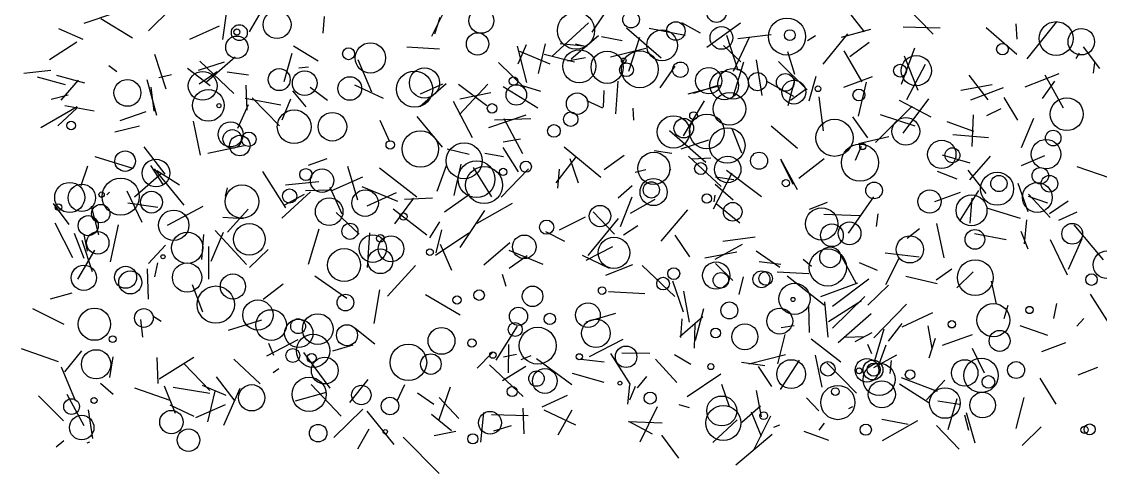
# Model space of a CAD drawing. Header units: millimetres. Extents: x -15 to 2017, y -16 to 2019.
# Drawn here: x -13 to 564, y -16 to 226 of the extents above; entities that cross this region are included whole.
import ezdxf

# ---------------------------------------------------------------- set-up
doc = ezdxf.new("R2010")
doc.units = ezdxf.units.MM

msp = doc.modelspace()

# ---------------------------------------------------------------- linework, layer by layer
at = {"color": 171}
msp.add_line((118.53, 237.84), (108.65, 220.49), dxfattribs=at)
at = {"color": 203}
for p, q in [((304.21, 238.61), (292.08, 220.37)), ((130.62, 184.5), (126.12, 173.26)), ((128.13, 126.34), (115.96, 145.74))]:
    msp.add_line(p, q, dxfattribs=at)
at = {"color": 162}
for p, q in [((66.74, 233.08), (54.6, 221.14)), ((504.31, 184.1), (494.13, 197.32)), ((317.88, 0.83), (327.26, 19.75))]:
    msp.add_line(p, q, dxfattribs=at)
at = {"color": 65}
for p, q in [((96.47, 231.58), (94.24, 216.52)), ((393.14, 152.44), (402.11, 136.11)), ((382.98, 132.11), (364.23, 146.23)), ((418.08, 129.03), (408.47, 125.35)), ((458.27, 62.47), (474.68, 70.26)), ((87.52, 28.42), (73.62, 42.8))]:
    msp.add_line(p, q, dxfattribs=at)
at = {"color": 84}
for p, q in [((213.01, 231.62), (206.2, 217.99)), ((361.27, 191.86), (343.45, 187.1)), ((190.98, 3.46), (210.39, -16.04))]:
    msp.add_line(p, q, dxfattribs=at)
at = {"color": 224}
msp.add_line((427.61, 233.75), (437.94, 220.5), dxfattribs=at)
at = {"color": 149}
for p, q in [((458.67, 235.83), (474.86, 219.37)), ((440.68, 214.77), (430.23, 207.11)), ((298.65, 146.88), (309.47, 154.39)), ((141.83, 31.61), (157.87, 14.57))]:
    msp.add_line(p, q, dxfattribs=at)
at = {"color": 235}
msp.add_line((36.44, 230.51), (20.07, 225.08), dxfattribs=at)
at = {"color": 210}
for p, q in [((46.11, 217.11), (29.09, 227.48)), ((107.19, 95.82), (90.4, 114.16)), ((191.67, 31.45), (187.59, 22.63))]:
    msp.add_line(p, q, dxfattribs=at)
at = {"color": 97}
for p, q in [((148.74, 228.74), (148.04, 219.91)), ((88.29, 97.71), (94.77, 113.14))]:
    msp.add_line(p, q, dxfattribs=at)
at = {"color": 80}
msp.add_line((207.95, 219.51), (210.91, 228.46), dxfattribs=at)
at = {"color": 33}
for p, q in [((270.65, 207.26), (290.38, 225.33)), ((7.85, 183.87), (17.09, 194.73)), ((43.6, 128.94), (59.7, 126.68)), ((460.3, 89.64), (476.94, 85.64)), ((281.6, 37.68), (298.52, 32.77)), ((255.14, 18.99), (255.69, 5.21))]:
    msp.add_line(p, q, dxfattribs=at)
at = {"color": 194}
for p, q in [((350.29, 219.75), (340.22, 225.36)), ((106.84, 191.95), (107.4, 178.67)), ((341.14, 164.76), (352.35, 183.57)), ((152.53, 135.34), (169.53, 142.82)), ((303.09, 105.3), (288.83, 98.01))]:
    msp.add_line(p, q, dxfattribs=at)
at = {"color": 67}
for p, q in [((353.65, 212.3), (371.77, 225.44)), ((314.53, 173.27), (314.27, 179.73)), ((371.28, 117.96), (358.59, 128.33)), ((6.41, 43.79), (-13.31, 50.66))]:
    msp.add_line(p, q, dxfattribs=at)
at = {"color": 22}
for p, q in [((540.67, 225.81), (525.08, 206.08)), ((82.13, 204.82), (100.31, 187.46)), ((399.97, 138.7), (393.45, 151.67)), ((537.12, 123.28), (547.21, 129.98)), ((54.58, 96.47), (63.71, 106.22))]:
    msp.add_line(p, q, dxfattribs=at)
at = {"color": 37}
for p, q in [((6.42, 222.3), (19.55, 216.56)), ((51.66, 56.99), (50.48, 66.39)), ((369.86, 12.63), (356.89, 0.54))]:
    msp.add_line(p, q, dxfattribs=at)
at = {"color": 145}
for p, q in [((92.51, 223.65), (76.6, 216.45)), ((267.08, 214.04), (263.26, 198.26)), ((39.55, 173.09), (53.39, 177.87)), ((255.24, 25.16), (237.26, 42.19))]:
    msp.add_line(p, q, dxfattribs=at)
at = {"color": 61}
for p, q in [((310.64, 222.75), (329.21, 206.69)), ((373.33, 204.25), (367.56, 185.53)), ((512.45, 190.56), (494.8, 183.87)), ((467.51, 115.07), (460.9, 109.89)), ((217.05, 92.77), (210.97, 106.61))]:
    msp.add_line(p, q, dxfattribs=at)
at = {"color": 193}
for p, q in [((322.84, 222.49), (341.99, 218.8)), ((370.22, 216.89), (388.19, 219.05)), ((542.11, 198.13), (524.03, 190.85)), ((424.56, 102.46), (433.67, 85.75)), ((340.25, 66.76), (339.62, 56.73))]:
    msp.add_line(p, q, dxfattribs=at)
at = {"color": 44}
for p, q in [((441.35, 221.88), (425.54, 217.46)), ((511.11, 179.26), (503.38, 175.55)), ((329.18, 108.46), (343.45, 125.18)), ((472.72, 45.91), (476.09, 56.4)), ((259.42, 47.04), (254, 44.74))]:
    msp.add_line(p, q, dxfattribs=at)
at = {"color": 147}
for p, q in [((478.55, 222.46), (458.74, 223.11)), ((118.71, 103.97), (108.83, 94.26))]:
    msp.add_line(p, q, dxfattribs=at)
at = {"color": 116}
for p, q in [((503.29, 222.85), (519.71, 208.67)), ((256.98, 213.51), (252.51, 203.21)), ((2.58, 184.54), (11.63, 186.71)), ((465.29, 169.99), (446.68, 176.08)), ((532.79, 8.88), (522.56, -1.05))]:
    msp.add_line(p, q, dxfattribs=at)
at = {"color": 204}
for p, q in [((519.18, 224.82), (519.61, 216.63)), ((25.94, 153.72), (45.58, 147.64))]:
    msp.add_line(p, q, dxfattribs=at)
at = {"color": 94}
msp.add_line((16.35, 214.99), (1.71, 205.57), dxfattribs=at)
at = {"color": 228}
for p, q in [((289.59, 212.62), (275.06, 214.2)), ((451.1, 164.38), (434.9, 160.53)), ((14.91, 112.75), (20.08, 99.35))]:
    msp.add_line(p, q, dxfattribs=at)
at = {"color": 152}
for p, q in [((295.58, 218.45), (281.05, 205.87)), ((279.08, 204.99), (288.7, 206.81)), ((207.46, 20.84), (198.78, 27.02)), ((311.7, 11.91), (324.41, 5.18))]:
    msp.add_line(p, q, dxfattribs=at)
at = {"color": 161}
msp.add_line((283.35, 214.06), (289.26, 212.71), dxfattribs=at)
at = {"color": 95}
for p, q in [((308.27, 215.74), (297.32, 217.93)), ((477.37, 22.94), (488.98, 21.06))]:
    msp.add_line(p, q, dxfattribs=at)
at = {"color": 252}
for p, q in [((311.94, 199.55), (317.73, 217.64)), ((134.66, 55.5), (117.83, 46.74))]:
    msp.add_line(p, q, dxfattribs=at)
at = {"color": 181}
msp.add_line((364.24, 218.85), (370.32, 199.98), dxfattribs=at)
at = {"color": 169}
for p, q in [((376.29, 217.5), (367.77, 199.35)), ((145.9, 114.81), (140.13, 95.86)), ((247.49, 37.91), (247.6, 53.08))]:
    msp.add_line(p, q, dxfattribs=at)
at = {"color": 129}
for p, q in [((407.6, 215.84), (411.84, 218.67)), ((141.2, 190.95), (150.46, 183.96)), ((259.33, 173.91), (240.02, 173.14)), ((158.32, 122.81), (151.91, 137.19))]:
    msp.add_line(p, q, dxfattribs=at)
at = {"color": 85}
msp.add_line((429, 219.42), (415.78, 203.25), dxfattribs=at)
at = {"color": 27}
msp.add_line((57.85, 208.53), (63.86, 190), dxfattribs=at)
at = {"color": 137}
for p, q in [((131.34, 208.9), (127.1, 193.72)), ((405.53, 6.66), (418.75, 1.81))]:
    msp.add_line(p, q, dxfattribs=at)
at = {"color": 231}
msp.add_line((132.31, 213.03), (145.44, 204.97), dxfattribs=at)
at = {"color": 195}
for p, q in [((193.08, 212.44), (210.45, 211.5)), ((438.21, 78.79), (421, 61.73)), ((502.43, 37.68), (495.9, 50.81))]:
    msp.add_line(p, q, dxfattribs=at)
at = {"color": 143}
msp.add_line((257.33, 193.36), (252.25, 212.83), dxfattribs=at)
at = {"color": 101}
for p, q in [((253.29, 210.27), (269.55, 203.4)), ((551.81, 148.46), (569.4, 142.36)), ((449.16, 102.19), (467.42, 99.95)), ((447.47, 13.03), (461.56, 10.4))]:
    msp.add_line(p, q, dxfattribs=at)
at = {"color": 135}
for p, q in [((282.83, 204.35), (266.62, 208.35)), ((214.03, 192.63), (199.99, 180.31))]:
    msp.add_line(p, q, dxfattribs=at)
at = {"color": 178}
for p, q in [((302.1, 207.14), (320.97, 211.83)), ((313.51, 131.99), (307.2, 116.07))]:
    msp.add_line(p, q, dxfattribs=at)
at = {"color": 187}
for p, q in [((371.88, 204.55), (362.64, 213.15)), ((55.95, 190.98), (57.57, 178.1))]:
    msp.add_line(p, q, dxfattribs=at)
at = {"color": 21}
for p, q in [((400.88, 197.62), (397.09, 209.85)), ((238.54, 132.15), (228.75, 147.95))]:
    msp.add_line(p, q, dxfattribs=at)
at = {"color": 105}
msp.add_line((436.94, 193.71), (427.2, 210.44), dxfattribs=at)
at = {"color": 168}
for p, q in [((464.82, 211.77), (457.75, 192.37)), ((385.63, 194.05), (400.08, 186.04)), ((400.42, 63.12), (393.53, 61.89))]:
    msp.add_line(p, q, dxfattribs=at)
at = {"color": 170}
for p, q in [((553.05, 209.16), (551.22, 206.32)), ((164.96, 192.24), (180.26, 184.98)), ((178.39, 82.29), (175.28, 64.25)), ((533.03, 49.31), (545.95, 54.1)), ((393.1, 28.95), (403.3, 44.61)), ((311.72, 11.8), (329.75, 11.1)), ((172.7, 7.76), (166.51, -3.02))]:
    msp.add_line(p, q, dxfattribs=at)
at = {"color": 175}
msp.add_line((564.09, 200.92), (555.47, 212.51), dxfattribs=at)
at = {"color": 2}
msp.add_line((37.72, 199.18), (33.36, 202.39), dxfattribs=at)
at = {"color": 200}
for p, q in [((81.4, 199.94), (95.29, 204.43)), ((436.24, 159.13), (433.11, 151.67)), ((424.03, 54.08), (441.69, 69.61))]:
    msp.add_line(p, q, dxfattribs=at)
at = {"color": 69}
for p, q in [((101.02, 207), (85.68, 193.5)), ((105.47, 120.44), (94.43, 121.12)), ((121.41, 38.04), (124.47, 40.17))]:
    msp.add_line(p, q, dxfattribs=at)
at = {"color": 42}
msp.add_line((174.34, 188.23), (166.88, 205.59), dxfattribs=at)
at = {"color": 213}
for p, q in [((256.27, 190.3), (242.03, 204.04)), ((226.37, 154.9), (214.53, 157.72)), ((299.59, 90.16), (314.02, 95.95))]:
    msp.add_line(p, q, dxfattribs=at)
at = {"color": 245}
for p, q in [((336.58, 202.24), (328.52, 190.53)), ((533.36, 184.77), (540.03, 194.03)), ((494.72, 150.12), (479.82, 154.39))]:
    msp.add_line(p, q, dxfattribs=at)
at = {"color": 63}
for p, q in [((383.3, 186.49), (380.34, 205.59)), ((55.8, 149), (62.28, 138.75))]:
    msp.add_line(p, q, dxfattribs=at)
at = {"color": 253}
for p, q in [((392.06, 204.71), (407.35, 189.5)), ((102.53, 168.89), (108.23, 181.55))]:
    msp.add_line(p, q, dxfattribs=at)
at = {"color": 114}
for p, q in [((466.88, 189.08), (459.59, 207.58)), ((255.19, 155.11), (245.11, 173.88)), ((178.58, 173.3), (183.76, 161.88)), ((4.53, 118.22), (13.9, 99.67)), ((380.08, 28.44), (382.82, 14.3))]:
    msp.add_line(p, q, dxfattribs=at)
at = {"color": 102}
for p, q in [((470.67, 202.99), (460.57, 184.1)), ((133.38, 22.81), (149.9, 27.53))]:
    msp.add_line(p, q, dxfattribs=at)
at = {"color": 23}
for p, q in [((560.67, 198.36), (561.45, 204.07)), ((16.73, 88.03), (25.96, 103.52))]:
    msp.add_line(p, q, dxfattribs=at)
at = {"color": 157}
for p, q in [((2.41, 199.8), (-12.15, 198.18)), ((83.26, 98.53), (84.36, 111.94)), ((252.11, 62.87), (240.69, 44.69)), ((35.74, 26.29), (29.04, 32.09))]:
    msp.add_line(p, q, dxfattribs=at)
at = {"color": 151}
msp.add_line((20.54, 193.01), (5.5, 197.08), dxfattribs=at)
at = {"color": 45}
msp.add_line((60.19, 196.08), (66.93, 197.72), dxfattribs=at)
at = {"color": 218}
for p, q in [((75.59, 201.04), (87.61, 191.86)), ((32.32, 133.26), (33.82, 134.65))]:
    msp.add_line(p, q, dxfattribs=at)
at = {"color": 121}
for p, q in [((81.74, 192.74), (91.5, 199.34)), ((35.64, 46.37), (33.77, 35.35)), ((60.32, 34.68), (78.85, 46.27))]:
    msp.add_line(p, q, dxfattribs=at)
at = {"color": 32}
for p, q in [((96.82, 199.15), (108.17, 197.53)), ((141.42, 134.74), (126.13, 120.8)), ((309.03, 111.75), (316.71, 116.85)), ((59.48, 96.84), (57.82, 89.36)), ((396.75, 89.75), (416.51, 74.35))]:
    msp.add_line(p, q, dxfattribs=at)
at = {"color": 164}
for p, q in [((140.42, 201.68), (135.21, 201.07)), ((234.29, 95.74), (248.09, 107.61)), ((69.13, 16.06), (63.16, 30.78))]:
    msp.add_line(p, q, dxfattribs=at)
at = {"color": 239}
for p, q in [((408.44, 183.52), (412.15, 196.77)), ((2.2, 77.55), (13.74, 80.74)), ((162.45, 21.9), (172.3, 34.32))]:
    msp.add_line(p, q, dxfattribs=at)
at = {"color": 179}
for p, q in [((427.09, 190.96), (442.3, 196.67)), ((3.69, 128.56), (12.08, 117.33))]:
    msp.add_line(p, q, dxfattribs=at)
at = {"color": 100}
for p, q in [((544.62, 179.73), (534.89, 197.41)), ((333.87, 146.03), (334.47, 147.2))]:
    msp.add_line(p, q, dxfattribs=at)
at = {"color": 78}
msp.add_line((10.18, 192.08), (-4.87, 196.2), dxfattribs=at)
at = {"color": 71}
for p, q in [((53.8, 195.02), (58.89, 175.88)), ((288.59, 121.23), (274.51, 114.28)), ((165.34, 61.72), (175.78, 53.41))]:
    msp.add_line(p, q, dxfattribs=at)
at = {"color": 146}
for p, q in [((200.33, 187.42), (212.23, 192.62)), ((286.95, 100.83), (301.33, 94))]:
    msp.add_line(p, q, dxfattribs=at)
at = {"color": 185}
for p, q in [((235.9, 180.96), (220.72, 192.25)), ((320.92, 146.62), (315.24, 145.13)), ((128.05, 138.64), (145.93, 140.31)), ((9.24, 1.38), (5.13, -1.93))]:
    msp.add_line(p, q, dxfattribs=at)
at = {"color": 242}
msp.add_line((221.3, 176.3), (236.41, 192.48), dxfattribs=at)
at = {"color": 225}
for p, q in [((263.25, 179.73), (244.6, 191)), ((338.67, 20.88), (344.19, 19.29))]:
    msp.add_line(p, q, dxfattribs=at)
at = {"color": 11}
for p, q in [((254.84, 191.78), (264.57, 188.71)), ((171.91, 94.29), (173.14, 112.93))]:
    msp.add_line(p, q, dxfattribs=at)
at = {"color": 221}
for p, q in [((304.87, 176.57), (306.21, 194.12)), ((210.48, 118.75), (205.09, 110.27))]:
    msp.add_line(p, q, dxfattribs=at)
at = {"color": 66}
for p, q in [((359.04, 191.7), (346.59, 187.58)), ((481.04, 33.99), (471.37, 23.4))]:
    msp.add_line(p, q, dxfattribs=at)
at = {"color": 104}
msp.add_line((397.24, 181.08), (401.16, 196.16), dxfattribs=at)
at = {"color": 62}
for p, q in [((434.91, 175.36), (439.17, 193.52)), ((339.97, 157.94), (354.8, 162.73)), ((493.42, 146.45), (503.14, 133.9))]:
    msp.add_line(p, q, dxfattribs=at)
at = {"color": 46}
for p, q in [((489.66, 189.34), (506.4, 192.38)), ((24.58, 91.96), (19.14, 108.77)), ((539.42, 66.89), (541.14, 74.92))]:
    msp.add_line(p, q, dxfattribs=at)
at = {"color": 216}
for p, q in [((106.42, 185.02), (125.53, 181.5)), ((57.68, 147.21), (73.52, 127.67)), ((381.74, 97.52), (393.38, 96.06))]:
    msp.add_line(p, q, dxfattribs=at)
at = {"color": 30}
for p, q in [((124.86, 170.15), (110.18, 185.22)), ((528.66, 174.12), (521.93, 158.37)), ((182.74, 78.88), (197.67, 95.42)), ((418.58, 56.91), (416.81, 75.94))]:
    msp.add_line(p, q, dxfattribs=at)
at = {"color": 186}
for p, q in [((131.82, 189.01), (138.96, 180.38)), ((244.33, 158.55), (252.7, 145.51)), ((312.77, 123.4), (325.91, 130.86)), ((555.53, 66.99), (551.89, 62.93))]:
    msp.add_line(p, q, dxfattribs=at)
at = {"color": 118}
for p, q in [((237.93, 187.85), (221.4, 184.43)), ((308.23, 48.57), (323.12, 48.47))]:
    msp.add_line(p, q, dxfattribs=at)
at = {"color": 26}
for p, q in [((298.29, 180.17), (298.76, 189.11)), ((87.02, 87.95), (86.97, 105.5)), ((9.05, 12.21), (-4.28, 25.53)), ((466.45, 12.1), (447.6, 1.49))]:
    msp.add_line(p, q, dxfattribs=at)
at = {"color": 120}
for p, q in [((398.48, 183.94), (406.8, 190.02)), ((281.37, 31.43), (262.46, 45.41)), ((387.7, 14.6), (378.58, -3.51)), ((248.84, 9.45), (239.36, 6.61))]:
    msp.add_line(p, q, dxfattribs=at)
at = {"color": 134}
for p, q in [((416.06, 167.49), (413.86, 185.76)), ((445.13, 92.66), (435.43, 96.86))]:
    msp.add_line(p, q, dxfattribs=at)
at = {"color": 6}
for p, q in [((520.18, 173.17), (512.88, 185.31)), ((476.42, 87.71), (484.81, 93.59))]:
    msp.add_line(p, q, dxfattribs=at)
at = {"color": 108}
for p, q in [((16.41, 180.39), (-3, 169.08)), ((357.54, 129.55), (358.21, 133.01)), ((440.48, 88.03), (420.96, 73.34))]:
    msp.add_line(p, q, dxfattribs=at)
at = {"color": 41}
for p, q in [((16.23, 179.7), (6.02, 170.2)), ((226.65, 133.38), (213.15, 123.91))]:
    msp.add_line(p, q, dxfattribs=at)
at = {"color": 127}
for p, q in [((25.5, 178.01), (9.92, 180.97)), ((296.92, 142.48), (277.35, 158.75)), ((244.75, 153.61), (234.76, 155.35)), ((408.61, 59.45), (408.3, 73.83)), ((256.72, 41.2), (244.23, 33.66))]:
    msp.add_line(p, q, dxfattribs=at)
at = {"color": 126}
msp.add_line((228.15, 163.83), (217.98, 183.27), dxfattribs=at)
at = {"color": 36}
msp.add_line((289.31, 183.8), (297.82, 179.92), dxfattribs=at)
at = {"color": 55}
for p, q in [((444.07, 161.24), (463.57, 180.8)), ((537.59, 109.31), (546.61, 90.4)), ((434.42, 85.97), (414.6, 78.6)), ((458.1, 64.2), (450.71, 54.91))]:
    msp.add_line(p, q, dxfattribs=at)
at = {"color": 189}
for p, q in [((473.89, 174.77), (456.91, 183.7)), ((127.3, 127.65), (138.29, 133.65))]:
    msp.add_line(p, q, dxfattribs=at)
at = {"color": 238}
msp.add_line((458.82, 166.21), (472.5, 184.61), dxfattribs=at)
at = {"color": 5}
msp.add_line((198.45, 175.24), (211.94, 158.83), dxfattribs=at)
at = {"color": 51}
for p, q in [((236.98, 169.3), (256.96, 176.13)), ((115.26, 66.14), (97.28, 60.56)), ((22.36, 18.1), (24.71, 2.67))]:
    msp.add_line(p, q, dxfattribs=at)
at = {"color": 160}
msp.add_line((431.7, 175.08), (439.64, 163.76), dxfattribs=at)
at = {"color": 136}
for p, q in [((496.36, 176.15), (495.59, 159.13)), ((312.74, 31.68), (302.3, 48.17))]:
    msp.add_line(p, q, dxfattribs=at)
at = {"color": 222}
for p, q in [((49.78, 170.08), (36.71, 166.8)), ((357.28, 125.68), (367.17, 145.08)), ((341.22, 70.31), (335.49, 86.92)), ((433.09, 54.69), (442.12, 59.55)), ((455.19, 47.33), (442.92, 40.46)), ((59.11, 46.08), (59.58, 32.17)), ((90.2, 27.98), (86.34, 11.68)), ((377.39, 17.04), (382.71, 3.97))]:
    msp.add_line(p, q, dxfattribs=at)
at = {"color": 88}
for p, q in [((78.55, 172.71), (82.33, 154.4)), ((273.02, 139.62), (283.92, 153.8)), ((372.52, 106.59), (358.02, 98.6))]:
    msp.add_line(p, q, dxfattribs=at)
at = {"color": 12}
msp.add_line((333.65, 167.68), (353.21, 150.73), dxfattribs=at)
at = {"color": 77}
for p, q in [((372.34, 155.51), (367.2, 168.52)), ((388.17, 170.16), (402.2, 158.29))]:
    msp.add_line(p, q, dxfattribs=at)
at = {"color": 4}
for p, q in [((496.69, 167.19), (482.39, 172.29)), ((211.62, 114.47), (208.48, 102.09)), ((101.16, 22.62), (90.99, 35.77)), ((207.66, 4.26), (219.16, 6.6)), ((476.58, 9.58), (488.79, -3.12))]:
    msp.add_line(p, q, dxfattribs=at)
at = {"color": 215}
for p, q in [((253.82, 163.04), (244.51, 161.41)), ((373.17, 89.23), (370.76, 79.77))]:
    msp.add_line(p, q, dxfattribs=at)
at = {"color": 244}
for p, q in [((504.54, 163.81), (485.32, 165.39)), ((522.14, 148.87), (534.59, 154.33)), ((42.98, 135.39), (51.08, 118.49)), ((96.34, 25.7), (83.55, 31.13))]:
    msp.add_line(p, q, dxfattribs=at)
at = {"color": 217}
for p, q in [((52.17, 158.95), (63.36, 144.31)), ((298.61, 43.53), (286.18, 45.06))]:
    msp.add_line(p, q, dxfattribs=at)
at = {"color": 73}
for p, q in [((105.96, 159.47), (86.39, 155.36)), ((79.13, 14.54), (66.22, 20.62))]:
    msp.add_line(p, q, dxfattribs=at)
at = {"color": 243}
msp.add_line((334.95, 155.38), (325.44, 156.71), dxfattribs=at)
at = {"color": 158}
for p, q in [((150.12, 152.51), (140.12, 148.86)), ((554.53, 109.63), (547.24, 93.24))]:
    msp.add_line(p, q, dxfattribs=at)
at = {"color": 115}
msp.add_line((280.27, 152.74), (284.84, 139.73), dxfattribs=at)
at = {"color": 153}
for p, q in [((343.82, 153.93), (361.42, 137.72)), ((15.57, 22.94), (8.02, 40.85))]:
    msp.add_line(p, q, dxfattribs=at)
at = {"color": 234}
for p, q in [((345.79, 152.54), (355.76, 152.99)), ((391.67, 42.66), (395.68, 58.32)), ((118.93, 53.74), (121.63, 47.39))]:
    msp.add_line(p, q, dxfattribs=at)
at = {"color": 106}
for p, q in [((402.96, 142.17), (416.46, 152.65)), ((526.01, 133.64), (537.61, 121.06))]:
    msp.add_line(p, q, dxfattribs=at)
at = {"color": 57}
for p, q in [((505.4, 153.86), (494.31, 141.22)), ((391.42, 91.93), (408.31, 90.99)), ((361.47, 31.79), (365.66, 19.75))]:
    msp.add_line(p, q, dxfattribs=at)
at = {"color": 154}
msp.add_line((18.67, 138.25), (22.19, 148.74), dxfattribs=at)
at = {"color": 29}
for p, q in [((61.63, 144.62), (47.13, 132.02)), ((380.11, 103.24), (392.77, 94.43))]:
    msp.add_line(p, q, dxfattribs=at)
at = {"color": 20}
msp.add_line((71.32, 138.39), (59.05, 146.11), dxfattribs=at)
at = {"color": 112}
for p, q in [((161.32, 148.54), (166.61, 130.51)), ((445.31, 123.07), (444.33, 116.2))]:
    msp.add_line(p, q, dxfattribs=at)
at = {"color": 230}
msp.add_line((178.36, 147.71), (198.31, 132.22), dxfattribs=at)
at = {"color": 206}
for p, q in [((214.1, 148.83), (209.03, 134.99)), ((22.01, 103.1), (20.26, 111.94))]:
    msp.add_line(p, q, dxfattribs=at)
at = {"color": 7}
for p, q in [((218.44, 132.92), (222.12, 149.73)), ((442.86, 132.08), (429.42, 112.67)), ((66.21, 23.06), (47.31, 29.65)), ((87.5, 26.76), (67.82, 29.94)), ((169.5, 18.36), (153.86, 3.22))]:
    msp.add_line(p, q, dxfattribs=at)
at = {"color": 144}
msp.add_line((258.25, 147.23), (243.48, 131.99), dxfattribs=at)
at = {"color": 83}
msp.add_line((274.65, 146.97), (273.62, 136.78), dxfattribs=at)
at = {"color": 128}
msp.add_line((477.07, 145.88), (487.49, 141.73), dxfattribs=at)
at = {"color": 70}
for p, q in [((367.78, 130.33), (358.06, 138.69)), ((521.31, 63.22), (536.16, 58.07))]:
    msp.add_line(p, q, dxfattribs=at)
at = {"color": 138}
msp.add_line((358.3, 142.91), (368.11, 141.42), dxfattribs=at)
at = {"color": 119}
for p, q in [((525.73, 124.2), (520.45, 139.31)), ((143.7, 89.81), (160.95, 77.84))]:
    msp.add_line(p, q, dxfattribs=at)
at = {"color": 72}
for p, q in [((95.83, 132.44), (96.94, 136.93)), ((495.71, 58.26), (479.68, 52.43))]:
    msp.add_line(p, q, dxfattribs=at)
at = {"color": 113}
for p, q in [((152.04, 135.7), (138.79, 135.29)), ((496.99, 112.46), (514.02, 109.35)), ((126.78, 85.3), (116.11, 77.06))]:
    msp.add_line(p, q, dxfattribs=at)
at = {"color": 48}
for p, q in [((188.27, 129.7), (169.03, 137.5)), ((191.77, 130.97), (206.8, 131.69)), ((103.56, 29.55), (94.84, 9.68))]:
    msp.add_line(p, q, dxfattribs=at)
at = {"color": 60}
for p, q in [((171.78, 127.36), (187.47, 134.43)), ((495.65, 131.38), (494.55, 118.03)), ((336.38, 47.59), (345.06, 42.42))]:
    msp.add_line(p, q, dxfattribs=at)
at = {"color": 91}
for p, q in [((306.13, 131.55), (313.75, 138.17)), ((425.36, 43.56), (409.54, 55.93))]:
    msp.add_line(p, q, dxfattribs=at)
at = {"color": 167}
msp.add_line((489.36, 134.47), (475.52, 129.44), dxfattribs=at)
at = {"color": 1}
msp.add_line((499.08, 135.59), (489.35, 119.91), dxfattribs=at)
at = {"color": 249}
msp.add_line((27.98, 111.75), (24.22, 127.15), dxfattribs=at)
at = {"color": 180}
msp.add_line((186.57, 117.75), (196.72, 131.35), dxfattribs=at)
at = {"color": 125}
msp.add_line((249.36, 128.52), (230.55, 117.92), dxfattribs=at)
at = {"color": 110}
for p, q in [((525.74, 132.49), (536.14, 128.89)), ((351.86, 72.15), (347.39, 55.11))]:
    msp.add_line(p, q, dxfattribs=at)
at = {"color": 50}
msp.add_line((83.79, 127.05), (64.59, 116.85), dxfattribs=at)
at = {"color": 207}
for p, q in [((107.95, 125.54), (96.89, 113.14)), ((415.39, 30.09), (411.9, 47.4)), ((100.38, 45.26), (114.38, 31.98))]:
    msp.add_line(p, q, dxfattribs=at)
at = {"color": 56}
for p, q in [((155.25, 123.73), (167.47, 112.08)), ((244.08, 90.67), (245.94, 84.21)), ((20.19, 9.41), (11.06, 26.3))]:
    msp.add_line(p, q, dxfattribs=at)
at = {"color": 103}
msp.add_line((203.66, 111.58), (185.74, 125.58), dxfattribs=at)
at = {"color": 34}
for p, q in [((221.63, 105.06), (234.75, 124.85)), ((443.66, 44.54), (448.66, 61.45)), ((491.73, 15.38), (493.78, 7.1))]:
    msp.add_line(p, q, dxfattribs=at)
at = {"color": 139}
for p, q in [((292.86, 124.07), (304.23, 112.23)), ((257.51, 100.49), (247.84, 93.8))]:
    msp.add_line(p, q, dxfattribs=at)
at = {"color": 64}
msp.add_line((435.61, 121.92), (416.33, 122.68), dxfattribs=at)
at = {"color": 251}
msp.add_line((521.63, 120.53), (503.57, 126.09), dxfattribs=at)
at = {"color": 209}
for p, q in [((551.76, 124.02), (542.06, 119.51)), ((476.59, 117.85), (480.52, 99.44)), ((220.89, 13.39), (210.3, 24.64))]:
    msp.add_line(p, q, dxfattribs=at)
at = {"color": 220}
for p, q in [((34.38, 97.4), (38.61, 117.15)), ((376.22, 42.67), (395.78, 47.76)), ((232.62, 0.64), (234.33, 16.52))]:
    msp.add_line(p, q, dxfattribs=at)
at = {"color": 14}
msp.add_line((290.12, 100.79), (306.3, 120.59), dxfattribs=at)
at = {"color": 226}
for p, q in [((523.78, 106.97), (525.04, 119.75)), ((210.4, 12.83), (216.39, 30.31))]:
    msp.add_line(p, q, dxfattribs=at)
at = {"color": 8}
msp.add_line((550.27, 117.21), (565.96, 98.41), dxfattribs=at)
at = {"color": 247}
msp.add_line((208.28, 100.84), (226.13, 112.8), dxfattribs=at)
at = {"color": 122}
for p, q in [((277.69, 108.28), (267.37, 113.44)), ((54.66, 77.34), (54.15, 93.58))]:
    msp.add_line(p, q, dxfattribs=at)
at = {"color": 117}
msp.add_line((344.5, 99.92), (336.79, 111.66), dxfattribs=at)
at = {"color": 18}
msp.add_line((379.62, 110.57), (362.25, 108.14), dxfattribs=at)
at = {"color": 192}
for p, q in [((521.88, 113.79), (525.5, 104.33)), ((238.33, 15.5), (257.94, 14.91)), ((21.9, 0.32), (23.22, 0.81))]:
    msp.add_line(p, q, dxfattribs=at)
at = {"color": 99}
msp.add_line((265.99, 95.9), (247.73, 103.38), dxfattribs=at)
at = {"color": 232}
msp.add_line((369.67, 102.58), (352.59, 99.31), dxfattribs=at)
at = {"color": 240}
for p, q in [((405.19, 98.74), (409.69, 94.98)), ((532.03, 34.93), (540.56, 21.02))]:
    msp.add_line(p, q, dxfattribs=at)
at = {"color": 25}
for p, q in [((456.63, 99.4), (449.3, 84.99)), ((449.53, 52.6), (445.96, 42.79)), ((316.59, 29.82), (321.5, 35.9))]:
    msp.add_line(p, q, dxfattribs=at)
at = {"color": 188}
for p, q in [((319.12, 95.39), (336.49, 78.75)), ((460.65, 74.6), (443.1, 56.61)), ((472.09, 63.05), (474.1, 50.93)), ((326.17, 45.24), (337.61, 32.65)), ((431.63, 19.73), (429.61, 18.55))]:
    msp.add_line(p, q, dxfattribs=at)
at = {"color": 132}
msp.add_line((358.29, 96.48), (367.63, 87.32), dxfattribs=at)
at = {"color": 130}
for p, q in [((496.33, 92.04), (487.61, 83.46)), ((312.42, 23.32), (315.46, 30.7))]:
    msp.add_line(p, q, dxfattribs=at)
at = {"color": 208}
msp.add_line((508.8, 74.56), (506.19, 86.9), dxfattribs=at)
at = {"color": 202}
for p, q in [((78.01, 85.14), (83.53, 70.51)), ((304.73, 69.68), (288.78, 64.99)), ((552.58, 36.75), (563.03, 40.92))]:
    msp.add_line(p, q, dxfattribs=at)
at = {"color": 198}
for p, q in [((320.53, 80.13), (301.04, 81.26)), ((152.02, 29.71), (137.81, 48.79))]:
    msp.add_line(p, q, dxfattribs=at)
at = {"color": 176}
msp.add_line((341.26, 81.59), (344.2, 64.94), dxfattribs=at)
at = {"color": 40}
for p, q in [((451.04, 84.79), (439.8, 74.1)), ((482.88, 7.41), (487.72, 24.15))]:
    msp.add_line(p, q, dxfattribs=at)
at = {"color": 211}
msp.add_line((203.05, 79.74), (221.54, 68.89), dxfattribs=at)
at = {"color": 15}
msp.add_line((418.74, 65.39), (436.58, 76.53), dxfattribs=at)
at = {"color": 197}
msp.add_line((558.99, 79.97), (570.15, 62.3), dxfattribs=at)
at = {"color": 79}
msp.add_line((9.53, 63.82), (-7.26, 72.2), dxfattribs=at)
at = {"color": 173}
msp.add_line((512.82, 67.02), (515.06, 74.18), dxfattribs=at)
at = {"color": 184}
msp.add_line((61.46, 65.39), (57.51, 67.81), dxfattribs=at)
at = {"color": 229}
msp.add_line((339.16, 57.3), (351.53, 68.01), dxfattribs=at)
at = {"color": 214}
msp.add_line((347.3, 64.01), (346.97, 51.15), dxfattribs=at)
at = {"color": 24}
msp.add_line((164.12, 52.69), (153.28, 49.51), dxfattribs=at)
at = {"color": 133}
for p, q in [((308.67, 55.77), (290.72, 46.34)), ((274.01, 4.62), (281.61, 17.95))]:
    msp.add_line(p, q, dxfattribs=at)
at = {"color": 131}
for p, q in [((438.19, 57.07), (427.98, 56.73)), ((244.83, 46.34), (251.66, 47.93)), ((452.4, 44.45), (451.73, 37.58))]:
    msp.add_line(p, q, dxfattribs=at)
at = {"color": 109}
msp.add_line((442.07, 48.04), (439.82, 53.05), dxfattribs=at)
at = {"color": 74}
msp.add_line((18.72, 49.66), (9.66, 38.33), dxfattribs=at)
at = {"color": 236}
msp.add_line((238.83, 48.82), (230.76, 40.43), dxfattribs=at)
at = {"color": 148}
msp.add_line((372.32, 43.5), (384.69, 41.76), dxfattribs=at)
at = {"color": 219}
for p, q in [((381.18, 41.27), (388.38, 30.56)), ((171.5, 17.34), (185.99, -0.55))]:
    msp.add_line(p, q, dxfattribs=at)
at = {"color": 183}
msp.add_line((417.9, 43.2), (433.88, 27.01), dxfattribs=at)
at = {"color": 201}
msp.add_line((361.21, 37.12), (343.09, 24.92), dxfattribs=at)
at = {"color": 241}
msp.add_line((477.17, 27.77), (457.94, 35.18), dxfattribs=at)
at = {"color": 35}
msp.add_line((311.44, 21.11), (312.37, 31.44), dxfattribs=at)
at = {"color": 17}
msp.add_line((472.52, 21.76), (456.83, 31.82), dxfattribs=at)
at = {"color": 111}
msp.add_line((265.44, 19.72), (279.03, 25.97), dxfattribs=at)
at = {"color": 156}
msp.add_line((413.69, 17.45), (407.11, 24.54), dxfattribs=at)
at = {"color": 96}
msp.add_line((519.32, 8.12), (523.54, 24.7), dxfattribs=at)
at = {"color": 177}
msp.add_line((95.67, 20.79), (79.87, 13.71), dxfattribs=at)
at = {"color": 93}
msp.add_line((283.49, 9.89), (266.57, 17.89), dxfattribs=at)
at = {"color": 38}
msp.add_line((382.36, 20.08), (372.47, 11.29), dxfattribs=at)
at = {"color": 54}
for p, q in [((216.85, 6.74), (206.22, 15.57)), ((392.67, 9.82), (389.29, 8.63))]:
    msp.add_line(p, q, dxfattribs=at)
at = {"color": 155}
msp.add_line((492.57, 16.56), (497.23, 0.34), dxfattribs=at)
at = {"color": 3}
msp.add_line((413.85, 7.2), (416.73, 10.89), dxfattribs=at)
at = {"color": 107}
msp.add_line((329.38, 4.45), (338.47, -7.91), dxfattribs=at)
at = {"color": 53}
msp.add_line((388.59, 4.76), (369.26, -11.63), dxfattribs=at)
at = {"color": 230}
for centre, radius in [((123.52, 224.4), 7.48), ((400.63, 77.5), 8.41)]:
    msp.add_circle(centre, radius, dxfattribs=at)
at = {"color": 138}
for centre, radius in [((232.94, 226.46), 6.69), ((363, 191.83), 7.69)]:
    msp.add_circle(centre, radius, dxfattribs=at)
at = {"color": 66}
msp.add_circle((283.63, 221.21), 9.94, dxfattribs=at)
at = {"color": 74}
for centre, radius in [((313.08, 227.07), 4.44), ((251.07, 61.06), 3.73)]:
    msp.add_circle(centre, radius, dxfattribs=at)
at = {"color": 83}
for centre, radius in [((358.87, 230.74), 5.17), ((382.91, 87.96), 4.53)]:
    msp.add_circle(centre, radius, dxfattribs=at)
at = {"color": 185}
for centre, radius in [((337.06, 220.97), 4.97), ((510.47, 54.97), 5.61)]:
    msp.add_circle(centre, radius, dxfattribs=at)
at = {"color": 96}
msp.add_circle((396.59, 218.01), 9.93, dxfattribs=at)
at = {"color": 189}
for centre, radius in [((540.71, 216.93), 9.07), ((317.75, 200.47), 9.86)]:
    msp.add_circle(centre, radius, dxfattribs=at)
at = {"color": 242}
for centre, radius in [((103.31, 220.11), 4.27), ((12.49, 131.82), 8.08), ((396.01, 139.52), 1.93)]:
    msp.add_circle(centre, radius, dxfattribs=at)
at = {"color": 36}
for centre, radius in [((101.98, 220.46), 1.62), ((413.19, 190.05), 1.52)]:
    msp.add_circle(centre, radius, dxfattribs=at)
at = {"color": 70}
for centre, radius in [((230.86, 214.07), 5.98), ((234.38, 138.45), 9.9), ((120.36, 63.47), 8.22)]:
    msp.add_circle(centre, radius, dxfattribs=at)
at = {"color": 135}
for centre, radius in [((329.71, 213.3), 8.24), ((460.23, 167.24), 7.43)]:
    msp.add_circle(centre, radius, dxfattribs=at)
at = {"color": 219}
msp.add_circle((361.48, 217.31), 6.1, dxfattribs=at)
at = {"color": 46}
msp.add_circle((398.12, 218.77), 2.91, dxfattribs=at)
at = {"color": 151}
for centre, radius in [((554.22, 215.26), 7.11), ((75.43, 104.83), 8.39)]:
    msp.add_circle(centre, radius, dxfattribs=at)
at = {"color": 93}
for centre, radius in [((101.99, 212.27), 6), ((364.61, 159.68), 9.5), ((159.42, 95.6), 8.83)]:
    msp.add_circle(centre, radius, dxfattribs=at)
at = {"color": 41}
for centre, radius in [((173.5, 206.55), 8.13), ((532.25, 143.45), 4.41)]:
    msp.add_circle(centre, radius, dxfattribs=at)
at = {"color": 113}
for centre, radius in [((511.99, 211.26), 3.12), ((178.81, 97.63), 6.63)]:
    msp.add_circle(centre, radius, dxfattribs=at)
at = {"color": 248}
msp.add_circle((161.79, 208.81), 3.18, dxfattribs=at)
at = {"color": 102}
msp.add_circle((285.35, 202.09), 8.87, dxfattribs=at)
at = {"color": 75}
msp.add_circle((300.28, 201.59), 8.64, dxfattribs=at)
at = {"color": 99}
msp.add_circle((310.65, 200.25), 3.7, dxfattribs=at)
at = {"color": 89}
msp.add_circle((309.19, 205.24), 1.26, dxfattribs=at)
at = {"color": 58}
msp.add_circle((339.48, 200.23), 4.14, dxfattribs=at)
at = {"color": 61}
msp.add_circle((457.13, 199.74), 3.43, dxfattribs=at)
at = {"color": 18}
for centre, radius in [((465.86, 199.74), 8.1), ((555.96, 7.32), 1.94)]:
    msp.add_circle(centre, radius, dxfattribs=at)
at = {"color": 32}
for centre, radius in [((83.68, 191.6), 7.71), ((399.81, 77.15), 1.13), ((26.58, 42.43), 7.83)]:
    msp.add_circle(centre, radius, dxfattribs=at)
at = {"color": 252}
for centre, radius in [((124.65, 194.95), 5.9), ((400.23, 188.24), 6.37), ((384.11, 14.88), 2.1)]:
    msp.add_circle(centre, radius, dxfattribs=at)
at = {"color": 253}
for centre, radius in [((138.32, 193.05), 6.62), ((170.68, 128.78), 7.08), ((160.08, 75.51), 4.46)]:
    msp.add_circle(centre, radius, dxfattribs=at)
at = {"color": 207}
msp.add_circle((162.45, 190.18), 6.33, dxfattribs=at)
at = {"color": 62}
msp.add_circle((197.15, 189.83), 9.7, dxfattribs=at)
at = {"color": 95}
for centre, radius in [((202.46, 193.15), 8.08), ((239.08, 47.37), 1.7)]:
    msp.add_circle(centre, radius, dxfattribs=at)
at = {"color": 29}
for centre, radius in [((354.66, 194.37), 7.05), ((364.84, 146.85), 7.12), ((211.57, 54.98), 7.21)]:
    msp.add_circle(centre, radius, dxfattribs=at)
at = {"color": 163}
msp.add_circle((367.74, 192.73), 8.2, dxfattribs=at)
at = {"color": 109}
for centre, radius in [((380.82, 193.86), 4.88), ((99.52, 163.16), 4.99), ((39.79, 132.27), 9.94), ((365.74, 71.3), 4.52)]:
    msp.add_circle(centre, radius, dxfattribs=at)
at = {"color": 235}
for centre, radius in [((395.66, 193.45), 4.73), ((56.27, 129.29), 5.89), ((109.94, 24.48), 7.04)]:
    msp.add_circle(centre, radius, dxfattribs=at)
at = {"color": 1}
msp.add_circle((43.38, 187.84), 7.2, dxfattribs=at)
at = {"color": 193}
for centre, radius in [((251.65, 186.72), 5.48), ((183.98, 20.1), 4.72)]:
    msp.add_circle(centre, radius, dxfattribs=at)
at = {"color": 147}
for centre, radius in [((250.14, 194.15), 2.26), ((472.93, 129.63), 6.21)]:
    msp.add_circle(centre, radius, dxfattribs=at)
at = {"color": 165}
for centre, radius in [((86.7, 181.14), 8.51), ((303.94, 102.15), 8.42)]:
    msp.add_circle(centre, radius, dxfattribs=at)
at = {"color": 82}
for centre, radius in [((284.23, 182.04), 5.77), ((546.42, 176.42), 8.82)]:
    msp.add_circle(centre, radius, dxfattribs=at)
at = {"color": 171}
for centre, radius in [((365.77, 179.28), 8.73), ((108.36, 162.98), 3.87), ((130.25, 132.58), 3.79)]:
    msp.add_circle(centre, radius, dxfattribs=at)
at = {"color": 213}
for centre, radius in [((435.13, 186.7), 3.19), ((249.38, 27.8), 2.71)]:
    msp.add_circle(centre, radius, dxfattribs=at)
at = {"color": 143}
for centre, radius in [((92.37, 180.99), 1.11), ((13.45, 19.78), 4.22)]:
    msp.add_circle(centre, radius, dxfattribs=at)
at = {"color": 217}
for centre, radius in [((238.64, 179.54), 2.53), ((559.65, 87.8), 3.08)]:
    msp.add_circle(centre, radius, dxfattribs=at)
at = {"color": 38}
for centre, radius in [((132.67, 169.69), 9.02), ((539.15, 163.63), 4.16), ((495.43, 124.9), 8.27)]:
    msp.add_circle(centre, radius, dxfattribs=at)
at = {"color": 12}
msp.add_circle((153.13, 169.68), 7.67, dxfattribs=at)
at = {"color": 122}
msp.add_circle((280.79, 173.74), 3.86, dxfattribs=at)
at = {"color": 110}
for centre, radius in [((335.83, 166.93), 8.7), ((145.3, 61.27), 8.23)]:
    msp.add_circle(centre, radius, dxfattribs=at)
at = {"color": 123}
msp.add_circle((341.3, 168.94), 5.26, dxfattribs=at)
at = {"color": 60}
for centre, radius in [((353.67, 167.14), 9.35), ((135.14, 59.04), 7.6)]:
    msp.add_circle(centre, radius, dxfattribs=at)
at = {"color": 21}
for centre, radius in [((346.58, 175.61), 2.1), ((491.77, 37.78), 7.11)]:
    msp.add_circle(centre, radius, dxfattribs=at)
at = {"color": 210}
for centre, radius in [((422.03, 163.78), 9.94), ((361.63, 17.42), 8.02)]:
    msp.add_circle(centre, radius, dxfattribs=at)
at = {"color": 225}
msp.add_circle((13.26, 170.39), 2.32, dxfattribs=at)
at = {"color": 130}
msp.add_circle((98.63, 165.63), 6.7, dxfattribs=at)
at = {"color": 246}
for centre, radius in [((200.26, 157.8), 9.75), ((443.21, 135.58), 4.47)]:
    msp.add_circle(centre, radius, dxfattribs=at)
at = {"color": 92}
msp.add_circle((271.8, 167.48), 3.38, dxfattribs=at)
at = {"color": 103}
for centre, radius in [((103.57, 159.62), 5.49), ((504.5, 32.99), 3.39), ((66.92, 11.48), 6.28)]:
    msp.add_circle(centre, radius, dxfattribs=at)
at = {"color": 47}
msp.add_circle((184.1, 159.96), 2.25, dxfattribs=at)
at = {"color": 107}
for centre, radius in [((479.49, 154.88), 7.6), ((350.37, 147.28), 3.22)]:
    msp.add_circle(centre, radius, dxfattribs=at)
at = {"color": 173}
msp.add_circle((535.34, 154.99), 7.9, dxfattribs=at)
at = {"color": 202}
msp.add_circle((42.12, 151.28), 5.49, dxfattribs=at)
at = {"color": 139}
msp.add_circle((223.7, 151.48), 9.62, dxfattribs=at)
at = {"color": 76}
msp.add_circle((325.31, 147.42), 8.61, dxfattribs=at)
at = {"color": 218}
msp.add_circle((381.62, 151.51), 4.55, dxfattribs=at)
at = {"color": 50}
for centre, radius in [((435.71, 150.49), 9.96), ((147.6, 140.83), 6.27)]:
    msp.add_circle(centre, radius, dxfattribs=at)
at = {"color": 111}
for centre, radius in [((437.18, 159.12), 1.66), ((22.36, 116.7), 5.38)]:
    msp.add_circle(centre, radius, dxfattribs=at)
at = {"color": 195}
for centre, radius in [((485.17, 154.4), 4), ((76.09, 1.84), 6.04)]:
    msp.add_circle(centre, radius, dxfattribs=at)
at = {"color": 240}
msp.add_circle((58.65, 144.88), 7.4, dxfattribs=at)
at = {"color": 116}
for centre, radius in [((230.35, 141.58), 9.87), ((162.54, 113.68), 4.31), ((374.06, 57.17), 6.96), ((193.84, 43.47), 9.8)]:
    msp.add_circle(centre, radius, dxfattribs=at)
at = {"color": 179}
for centre, radius in [((256.74, 148.26), 2.98), ((219.88, 76.9), 2.19)]:
    msp.add_circle(centre, radius, dxfattribs=at)
at = {"color": 233}
msp.add_circle((138.91, 144.1), 3.21, dxfattribs=at)
at = {"color": 132}
for centre, radius in [((244.63, 145.49), 1.95), ((134.8, 62.83), 3.97), ((227.82, 53.81), 2.23)]:
    msp.add_circle(centre, radius, dxfattribs=at)
at = {"color": 241}
msp.add_circle((509.13, 136.46), 8.85, dxfattribs=at)
at = {"color": 124}
msp.add_circle((18.97, 131.63), 7.29, dxfattribs=at)
at = {"color": 215}
for centre, radius in [((325.13, 134.69), 7.25), ((558.69, 7.56), 2.91)]:
    msp.add_circle(centre, radius, dxfattribs=at)
at = {"color": 94}
msp.add_circle((323.96, 135.85), 4.34, dxfattribs=at)
at = {"color": 190}
for centre, radius in [((510.09, 139.26), 4.34), ((439.42, 39.23), 6.3)]:
    msp.add_circle(centre, radius, dxfattribs=at)
at = {"color": 39}
msp.add_circle((530.63, 131.82), 7.98, dxfattribs=at)
at = {"color": 234}
for centre, radius in [((537.17, 139.19), 4.47), ((35.48, 55.89), 1.83)]:
    msp.add_circle(centre, radius, dxfattribs=at)
at = {"color": 85}
for centre, radius in [((29.55, 133.36), 1.44), ((104.73, 129.62), 8.96)]:
    msp.add_circle(centre, radius, dxfattribs=at)
at = {"color": 170}
msp.add_circle((353.61, 131.2), 2.49, dxfattribs=at)
at = {"color": 25}
msp.add_circle((6.5, 126.62), 1.78, dxfattribs=at)
at = {"color": 125}
msp.add_circle((29.11, 123.14), 4.92, dxfattribs=at)
at = {"color": 164}
msp.add_circle((151.41, 124.23), 7.4, dxfattribs=at)
at = {"color": 187}
for centre, radius in [((296.45, 121.84), 5.74), ((430.11, 112.59), 6.08)]:
    msp.add_circle(centre, radius, dxfattribs=at)
at = {"color": 243}
msp.add_circle((367.52, 124.14), 5, dxfattribs=at)
at = {"color": 37}
msp.add_circle((68.18, 116.95), 8.11, dxfattribs=at)
at = {"color": 197}
msp.add_circle((191.22, 121.59), 1.9, dxfattribs=at)
at = {"color": 106}
for centre, radius in [((415.15, 117.64), 8.65), ((358.34, 59.18), 2.62)]:
    msp.add_circle(centre, radius, dxfattribs=at)
at = {"color": 167}
msp.add_circle((108.69, 109.39), 8.47, dxfattribs=at)
at = {"color": 19}
for centre, radius in [((267.85, 115.89), 3.8), ((507.13, 66.08), 8.85)]:
    msp.add_circle(centre, radius, dxfattribs=at)
at = {"color": 232}
msp.add_circle((420.64, 111.54), 6.08, dxfattribs=at)
at = {"color": 80}
for centre, radius in [((549.35, 112.34), 5.57), ((260.35, 78.85), 5.49), ((310.45, 46.45), 5.75), ((205.89, 42.55), 5.5)]:
    msp.add_circle(centre, radius, dxfattribs=at)
at = {"color": 119}
msp.add_circle((27.48, 107.52), 6, dxfattribs=at)
at = {"color": 222}
msp.add_circle((174.79, 104.39), 7.36, dxfattribs=at)
at = {"color": 105}
msp.add_circle((178.89, 109.84), 2.04, dxfattribs=at)
at = {"color": 201}
msp.add_circle((184.54, 104.29), 6.89, dxfattribs=at)
at = {"color": 212}
msp.add_circle((255.92, 105.36), 6.32, dxfattribs=at)
at = {"color": 128}
for centre, radius in [((462.4, 103.97), 7.26), ((52.19, 67.23), 5.02)]:
    msp.add_circle(centre, radius, dxfattribs=at)
at = {"color": 133}
for centre, radius in [((497.24, 109.36), 5.27), ((160.96, 58), 5.64)]:
    msp.add_circle(centre, radius, dxfattribs=at)
at = {"color": 245}
msp.add_circle((205.39, 102.48), 1.79, dxfattribs=at)
at = {"color": 42}
for centre, radius in [((418.48, 94.29), 9.95), ((44.89, 86.29), 6.16)]:
    msp.add_circle(centre, radius, dxfattribs=at)
at = {"color": 4}
msp.add_circle((419.7, 99.76), 5.58, dxfattribs=at)
at = {"color": 71}
for centre, radius in [((62.4, 100.06), 1.1), ((442.63, 39.39), 5.33), ((445.93, 34.36), 8.62)]:
    msp.add_circle(centre, radius, dxfattribs=at)
at = {"color": 159}
msp.add_circle((497.43, 88.86), 9.59, dxfattribs=at)
at = {"color": 22}
msp.add_circle((567.92, 95.77), 7.39, dxfattribs=at)
at = {"color": 168}
for centre, radius in [((20.04, 88.78), 6.78), ((330.26, 85.66), 3.39), ((361.19, 87.44), 4.15)]:
    msp.add_circle(centre, radius, dxfattribs=at)
at = {"color": 27}
for centre, radius in [((42.42, 89.05), 5.9), ((99.88, 84.13), 6.75)]:
    msp.add_circle(centre, radius, dxfattribs=at)
at = {"color": 126}
for centre, radius in [((75.31, 88.93), 7.85), ((362.57, 10.98), 9.39)]:
    msp.add_circle(centre, radius, dxfattribs=at)
at = {"color": 141}
msp.add_circle((335.92, 91), 3.2, dxfattribs=at)
at = {"color": 214}
msp.add_circle((358.68, 89.98), 7.26, dxfattribs=at)
at = {"color": 186}
msp.add_circle((385.18, 88.44), 3.65, dxfattribs=at)
at = {"color": 30}
msp.add_circle((90.69, 74.42), 9.96, dxfattribs=at)
at = {"color": 77}
msp.add_circle((231.7, 79.51), 2.82, dxfattribs=at)
at = {"color": 65}
msp.add_circle((297.59, 81.91), 2.02, dxfattribs=at)
at = {"color": 56}
msp.add_circle((113.26, 68.82), 8.11, dxfattribs=at)
at = {"color": 73}
msp.add_circle((289.98, 68.76), 6.62, dxfattribs=at)
at = {"color": 121}
msp.add_circle((25.7, 63.92), 8.65, dxfattribs=at)
at = {"color": 177}
for centre, radius in [((252.8, 68.15), 4.88), ((262.46, 34.76), 4.13)]:
    msp.add_circle(centre, radius, dxfattribs=at)
at = {"color": 236}
for centre, radius in [((269.55, 66.74), 3.05), ((443.04, 39.56), 3.53)]:
    msp.add_circle(centre, radius, dxfattribs=at)
at = {"color": 152}
msp.add_circle((392.7, 65.59), 6.94, dxfattribs=at)
at = {"color": 220}
for centre, radius in [((526.49, 71.52), 1.95), ((237.56, 11.09), 6.09)]:
    msp.add_circle(centre, radius, dxfattribs=at)
at = {"color": 43}
msp.add_circle((294.25, 59.04), 7.63, dxfattribs=at)
at = {"color": 174}
msp.add_circle((484.84, 63.87), 1.97, dxfattribs=at)
at = {"color": 239}
msp.add_circle((142.84, 49.69), 8.93, dxfattribs=at)
at = {"color": 158}
msp.add_circle((263.09, 52.4), 9.87, dxfattribs=at)
at = {"color": 28}
msp.add_circle((131.92, 47.17), 3.71, dxfattribs=at)
at = {"color": 154}
msp.add_circle((142.08, 45.84), 2.46, dxfattribs=at)
at = {"color": 112}
for centre, radius in [((149.07, 39.09), 7.2), ((519.3, 39.36), 4.54), ((168.62, 25.98), 5.2)]:
    msp.add_circle(centre, radius, dxfattribs=at)
at = {"color": 53}
msp.add_circle((285.36, 46.47), 1.65, dxfattribs=at)
at = {"color": 117}
for centre, radius in [((355.81, 41.2), 1.61), ((266.94, 33.49), 6.62)]:
    msp.add_circle(centre, radius, dxfattribs=at)
at = {"color": 228}
msp.add_circle((398.83, 37.16), 7.74, dxfattribs=at)
at = {"color": 237}
msp.add_circle((418.48, 39.99), 3.88, dxfattribs=at)
at = {"color": 91}
msp.add_circle((435.17, 38.94), 1.54, dxfattribs=at)
at = {"color": 206}
msp.add_circle((500.55, 36.46), 9.22, dxfattribs=at)
at = {"color": 49}
for centre, radius in [((140.66, 26.35), 9.15), ((423.82, 21.95), 9.19)]:
    msp.add_circle(centre, radius, dxfattribs=at)
at = {"color": 142}
msp.add_circle((462.5, 36.89), 2.53, dxfattribs=at)
at = {"color": 200}
msp.add_circle((307.12, 32.31), 1.05, dxfattribs=at)
at = {"color": 13}
msp.add_circle((422.5, 27.83), 2.05, dxfattribs=at)
at = {"color": 247}
msp.add_circle((447.39, 26.3), 7.24, dxfattribs=at)
at = {"color": 90}
msp.add_circle((481.2, 21.69), 8.2, dxfattribs=at)
at = {"color": 69}
msp.add_circle((25.5, 23.05), 1.59, dxfattribs=at)
at = {"color": 101}
msp.add_circle((323.32, 24.33), 3.2, dxfattribs=at)
at = {"color": 97}
msp.add_circle((501.34, 20.57), 6.87, dxfattribs=at)
at = {"color": 2}
msp.add_circle((18.88, 8.53), 6.56, dxfattribs=at)
at = {"color": 227}
msp.add_circle((145.53, 5.52), 4.7, dxfattribs=at)
at = {"color": 31}
msp.add_circle((181.43, 6.28), 1.15, dxfattribs=at)
at = {"color": 59}
msp.add_circle((438.81, 7.39), 3.01, dxfattribs=at)
at = {"color": 255}
msp.add_circle((228.34, 2.52), 2.73, dxfattribs=at)

doc.saveas('drawing.dxf')
